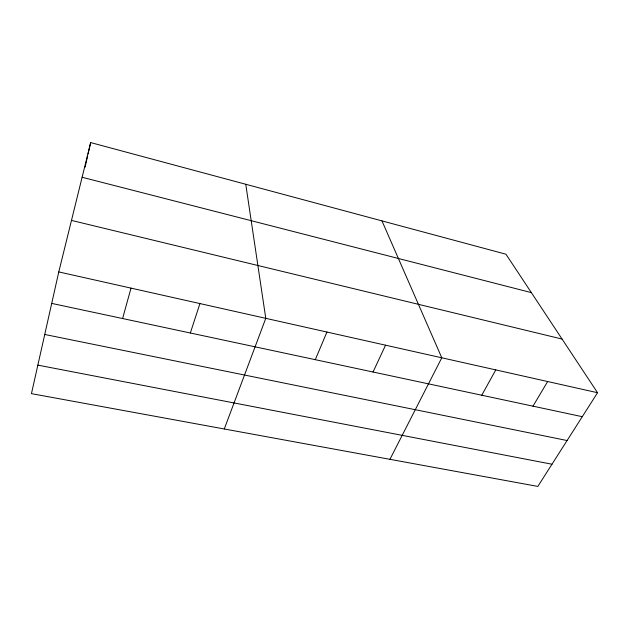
<?xml version="1.0" encoding="UTF-8"?>
<svg xmlns="http://www.w3.org/2000/svg" width="629" height="629" viewBox="0 0 629 629"><rect width="100%" height="100%" fill="white"/><g stroke="black" fill="none" stroke-linecap="round" stroke-linejoin="round"><path stroke-width="0.94" d="M58.78 271.925L31.45 393.652L537.842 486.421L597.55 392.716L505.968 254.218L90.662 142.579L58.78 271.925L597.55 392.716M85.088 167.22L87.659 155.843M88.091 153.948L90.662 142.579M122.608 318.541L131.005 288.121M190.328 333L199.928 303.571M224.286 428.978L265.776 318.337L245.758 184.266M315.286 359.686L326.931 332.049M373.036 372.014L385.553 345.187M389.941 459.327L441.786 357.799L381.968 220.881M481.751 395.224L495.778 369.899M532.975 406.169L547.655 381.536M37.858 365.127L551.987 464.226M44.738 334.471L567.083 440.528M51.712 303.398L582.273 416.689M71.478 220.409L562.074 339.062M82.108 177.268L531.363 292.619"/></g></svg>
